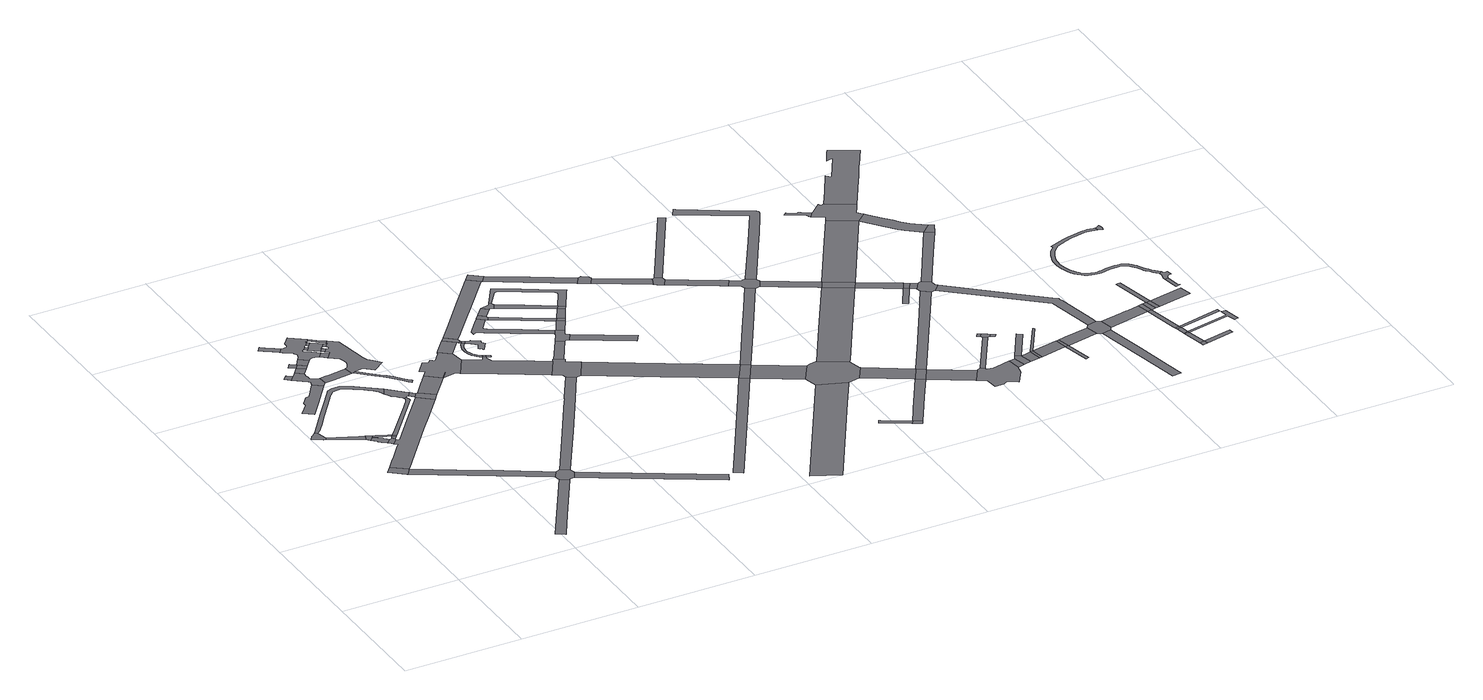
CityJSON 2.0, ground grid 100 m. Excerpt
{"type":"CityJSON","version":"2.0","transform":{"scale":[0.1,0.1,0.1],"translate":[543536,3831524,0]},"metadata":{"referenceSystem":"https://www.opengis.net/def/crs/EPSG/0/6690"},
"CityObjects":{
"road1":{"type":"Road","geometry":[{"type":"MultiSurface","lod":"1","boundaries":[[[0,1,2,3,4,5,6,7,8]]]}]},
"road2":{"type":"Road","geometry":[{"type":"MultiSurface","lod":"1","boundaries":[[[9,10,11,12,13]]]}]},
"road3":{"type":"Road","attributes":{"RoadStructureAttribute.sectionType":"1"},"geometry":[{"type":"MultiSurface","lod":"1","boundaries":[[[14,7,6,15,16,17]]]}]},
"road4":{"type":"Road","geometry":[{"type":"MultiSurface","lod":"1","boundaries":[[[17,16,18,19,20]]]}]},
"road5":{"type":"Road","attributes":{"RoadStructureAttribute.sectionType":"1"},"geometry":[{"type":"MultiSurface","lod":"1","boundaries":[[[21,22,23,24,19,18,25,26,27,28,29,30]]]}]},
"road6":{"type":"Road","geometry":[{"type":"MultiSurface","lod":"1","boundaries":[[[31,32,30,29,33,34,35,36]]]}]},
"road7":{"type":"Road","geometry":[{"type":"MultiSurface","lod":"1","boundaries":[[[37,38,39,40,20,19,41,42,43,44,45,46]]]}]},
"road8":{"type":"Road","attributes":{"RoadStructureAttribute.sectionType":"1"},"geometry":[{"type":"MultiSurface","lod":"1","boundaries":[[[47,48,49,50,51,52,53,54,55,56,57,58]]]}]},
"road9":{"type":"Road","attributes":{"RoadStructureAttribute.sectionType":"1"},"geometry":[{"type":"MultiSurface","lod":"1","boundaries":[[[45,31,36,59]]]}]},
"road10":{"type":"Road","geometry":[{"type":"MultiSurface","lod":"1","boundaries":[[[46,45,59,60]]]}]},
"road11":{"type":"Road","geometry":[{"type":"MultiSurface","lod":"1","boundaries":[[[61,62,63,64,65]]]}]},
"road12":{"type":"Road","attributes":{"RoadStructureAttribute.sectionType":"1"},"geometry":[{"type":"MultiSurface","lod":"1","boundaries":[[[66,67,68,69,70,71,72,73,74,75,76,77,78,0,8,79,80,81,82,83,84,85,86,87,88,89,90,91,92,93,94,95,96,97,98,99]]]}]},
"road13":{"type":"Road","attributes":{"RoadStructureAttribute.sectionType":"1"},"geometry":[{"type":"MultiSurface","lod":"1","boundaries":[[[100,101,102,103,104,13,12,105,106,107]]]}]},
"road14":{"type":"Road","geometry":[{"type":"MultiSurface","lod":"1","boundaries":[[[108,109,110,65,64,111,112,113,47,58,114,115,116,117,118,119,120,121,122,123]]]}]},
"road15":{"type":"Road","attributes":{"RoadStructureAttribute.sectionType":"1"},"geometry":[{"type":"MultiSurface","lod":"1","boundaries":[[[124,125,126,35,34,127,128,129,130,131,9,13,132,133,134,135]]]}]},
"road16":{"type":"Road","attributes":{"RoadStructureAttribute.sectionType":"1"},"geometry":[{"type":"MultiSurface","lod":"1","boundaries":[[[136,137,138,139,140,141]]]}]},
"road17":{"type":"Road","attributes":{"RoadStructureAttribute.sectionType":"1"},"geometry":[{"type":"MultiSurface","lod":"1","boundaries":[[[142,108,123,143,144]]]}]},
"road18":{"type":"Road","geometry":[{"type":"MultiSurface","lod":"1","boundaries":[[[145,146,142,147]]]}]},
"road19":{"type":"Road","geometry":[{"type":"MultiSurface","lod":"1","boundaries":[[[147,142,144,148]]]}]},
"road20":{"type":"Road","attributes":{"RoadStructureAttribute.sectionType":"1"},"geometry":[{"type":"MultiSurface","lod":"1","boundaries":[[[149,150,151,152,153,154,155,156]]]}]},
"road21":{"type":"Road","attributes":{"RoadStructureAttribute.sectionType":"1"},"geometry":[{"type":"MultiSurface","lod":"1","boundaries":[[[157,158,159,160,161,162,163,164,165,166,167,46,60]]]}]},
"road22":{"type":"Road","attributes":{"RoadStructureAttribute.sectionType":"1"},"geometry":[{"type":"MultiSurface","lod":"1","boundaries":[[[168,147,148,169]]]}]},
"road23":{"type":"Road","geometry":[{"type":"MultiSurface","lod":"1","boundaries":[[[170,171,172,173,115,114,174,175]]]}]},
"road24":{"type":"Road","geometry":[{"type":"MultiSurface","lod":"1","boundaries":[[[176,177,178,179,180,181,182,156,155,183,184,185,186,187,188,168,169,189,190,191,192,193,194,195,196,197,198,199,200,201,202,203,204,205,206,207,208,209,210,211,212,213,214,215]]]}]},
"road25":{"type":"Road","geometry":[{"type":"MultiSurface","lod":"1","boundaries":[[[216,204,203,217,218]]]}]},
"road26":{"type":"Road","geometry":[{"type":"MultiSurface","lod":"1","boundaries":[[[219,220,221,222,223,99,98,224,225,226,227,228,229,230,231,161,160,232,233,234]]]}]},
"road27":{"type":"Road","geometry":[{"type":"MultiSurface","lod":"1","boundaries":[[[235,196,195,236,237,238]]]}]},
"road28":{"type":"Road","geometry":[{"type":"MultiSurface","lod":"1","boundaries":[[[239,209,208,240,241,242]]]}]},
"road29":{"type":"Road","geometry":[{"type":"MultiSurface","lod":"1","boundaries":[[[243,244,245,107,106,136,141,246,247,248,249,250]]]}]},
"road30":{"type":"Road","geometry":[{"type":"MultiSurface","lod":"1","boundaries":[[[251,252,253,242,241,254,255,218,217,256,257,258,259,260,261,262,263]]]}]},
"road31":{"type":"Road","geometry":[{"type":"MultiSurface","lod":"1","boundaries":[[[264,265,261,260,266,267]]]}]},
"road32":{"type":"Road","attributes":{"RoadStructureAttribute.sectionType":"1"},"geometry":[{"type":"MultiSurface","lod":"1","boundaries":[[[234,233,268,269]]]}]},
"road33":{"type":"Road","attributes":{"RoadStructureAttribute.sectionType":"1"},"geometry":[{"type":"MultiSurface","lod":"1","boundaries":[[[270,271,272,273,274,275,276,277,278,279,280,281,282,283,284,285,286,287]]]}]},
"road34":{"type":"Road","geometry":[{"type":"MultiSurface","lod":"1","boundaries":[[[263,262,288,289,290]]]}]},
"road35":{"type":"Road","geometry":[{"type":"MultiSurface","lod":"1","boundaries":[[[291,292,215,214,293,294,295,296,297]]]}]},
"road36":{"type":"Road","geometry":[{"type":"MultiSurface","lod":"1","boundaries":[[[269,268,124,135,298,299]]]}]},
"road37":{"type":"Road","geometry":[{"type":"MultiSurface","lod":"1","boundaries":[[[300,301,302,303,304,305,306,307,308,309,297,296,310,311,312,290,289,313,314,315,316,317,318,267,266,319,320,321,238,237,322,323,324,325,326,327,328,329,170,175,287,286]]]}]},
"road38":{"type":"Road","attributes":{"RoadStructureAttribute.sectionType":"1"},"geometry":[{"type":"MultiSurface","lod":"1","boundaries":[[[330,331,332,333,299,298,334,335]]]}]},
"road39":{"type":"Road","attributes":{"RoadStructureAttribute.sectionType":"1"},"geometry":[{"type":"MultiSurface","lod":"1","boundaries":[[[336,248,247,337,338,339]]]}]},
"road40":{"type":"Road","geometry":[{"type":"MultiSurface","lod":"1","boundaries":[[[340,341,342,343,344,345,346,347,348,349,350,351,352,353,354,355,356,357,358,359,330,335],[360,361,335]]]}]},
"road41":{"type":"Road","attributes":{"RoadStructureAttribute.sectionType":"1"},"geometry":[{"type":"MultiSurface","lod":"1","boundaries":[[[362,363,364,365,366,367,368,243,250,369,370,371,372,373,374]]]}]},
"road42":{"type":"Road","attributes":{"RoadStructureAttribute.sectionType":"1"},"geometry":[{"type":"MultiSurface","lod":"1","boundaries":[[[375,376,347,346,377]]]}]},
"road43":{"type":"Road","geometry":[{"type":"MultiSurface","lod":"1","boundaries":[[[378,375,377,379,380,381]]]}]},
"road44":{"type":"Road","attributes":{"RoadStructureAttribute.sectionType":"1"},"geometry":[{"type":"MultiSurface","lod":"1","boundaries":[[[382,383,384,385,386,387,388,389,390,391,392,393,394,395,396,397,398,399,400,401,402,403,404,405,406,407]]]}]},
"road45":{"type":"Road","geometry":[{"type":"MultiSurface","lod":"1","boundaries":[[[396,395,408,409]]]}]},
"road46":{"type":"Road","geometry":[{"type":"MultiSurface","lod":"1","boundaries":[[[410,343,342,411,412,413,414,415,416,417,408,395]]]}]},
"road47":{"type":"Road","attributes":{"RoadStructureAttribute.sectionType":"1"},"geometry":[{"type":"MultiSurface","lod":"1","boundaries":[[[380,379,382,418]]]}]},
"road48":{"type":"Road","attributes":{"RoadStructureAttribute.sectionType":"1"},"geometry":[{"type":"MultiSurface","lod":"1","boundaries":[[[419,420,409,408]]]}]},
"road49":{"type":"Road","geometry":[{"type":"MultiSurface","lod":"1","boundaries":[[[418,382,407,421]]]}]},
"road50":{"type":"Road","geometry":[{"type":"MultiSurface","lod":"1","boundaries":[[[422,423,424,425,426,427,428,429,430,431,432,433,434,435,421,407]]]}]},
"road51":{"type":"Road","geometry":[{"type":"MultiSurface","lod":"1","boundaries":[[[436,413,412,437,438,362,374,439,440,441,442,443,444,445,446,447]]]}]},
"road52":{"type":"Road","attributes":{"RoadStructureAttribute.sectionType":"1"},"geometry":[{"type":"MultiSurface","lod":"1","boundaries":[[[448,449,450,451,452,378,381,453,454,455,456,457,458]]]}]},
"road53":{"type":"Road","geometry":[{"type":"MultiSurface","lod":"1","boundaries":[[[459,460,461,462,463,464]]]}]},
"road54":{"type":"Road","attributes":{"RoadStructureAttribute.sectionType":"1"},"geometry":[{"type":"MultiSurface","lod":"1","boundaries":[[[460,465,466,467,468,469,470,471,472,473,474,475,476,477,478,479,480,481,482,483,484,485,486,461]]]}]},
"road55":{"type":"Road","attributes":{"RoadStructureAttribute.sectionType":"1"},"geometry":[{"type":"MultiSurface","lod":"1","boundaries":[[[487,459,464,488]]]}]},
"road56":{"type":"Road","attributes":{"RoadStructureAttribute.sectionType":"1"},"geometry":[{"type":"MultiSurface","lod":"1","boundaries":[[[489,447,446,490]]]}]},
"road57":{"type":"Road","geometry":[{"type":"MultiSurface","lod":"1","boundaries":[[[491,492,493,487,488,494,495,496,497]]]}]},
"road58":{"type":"Road","attributes":{"RoadStructureAttribute.sectionType":"1"},"geometry":[{"type":"MultiSurface","lod":"1","boundaries":[[[498,499,500,463,462,501,502,503,504,505]]]}]},
"road59":{"type":"Road","geometry":[{"type":"MultiSurface","lod":"1","boundaries":[[[478,477,506,489,490,507,508,509,510,511,512,513,514,515]]]}]},
"road60":{"type":"Road","attributes":{"RoadStructureAttribute.sectionType":"1"},"geometry":[{"type":"MultiSurface","lod":"1","boundaries":[[[516,517,518,519,520,521,522,523,524,525]]]}]},
"road61":{"type":"Road","attributes":{"RoadStructureAttribute.sectionType":"1"},"geometry":[{"type":"MultiSurface","lod":"1","boundaries":[[[504,515,514,526]]]}]},
"road62":{"type":"Road","attributes":{"RoadStructureAttribute.sectionType":"1"},"geometry":[{"type":"MultiSurface","lod":"1","boundaries":[[[527,528,496,495,529,530,531,532]]]}]},
"road63":{"type":"Road","geometry":[{"type":"MultiSurface","lod":"1","boundaries":[[[533,448,458,534,535]]]}]},
"road64":{"type":"Road","geometry":[{"type":"MultiSurface","lod":"1","boundaries":[[[505,504,526,536,537]]]}]},
"road65":{"type":"Road","attributes":{"RoadStructureAttribute.sectionType":"1"},"geometry":[{"type":"MultiSurface","lod":"1","boundaries":[[[538,539,540,442,441,541,516,542]]]}]},
"road66":{"type":"Road","attributes":{"RoadStructureAttribute.sectionType":"1"},"geometry":[{"type":"MultiSurface","lod":"1","boundaries":[[[543,544,510,509]]]}]},
"road67":{"type":"Road","attributes":{"RoadStructureAttribute.sectionType":"1"},"geometry":[{"type":"MultiSurface","lod":"1","boundaries":[[[545,546,547,548,549,550,491,497,551,552,553,554,555,556,557,558,559,532,560]]]}]},
"road68":{"type":"Road","attributes":{"RoadStructureAttribute.sectionType":"1"},"geometry":[{"type":"MultiSurface","lod":"1","boundaries":[[[531,505,537,561,562]]]}]},
"road69":{"type":"Road","geometry":[{"type":"MultiSurface","lod":"1","boundaries":[[[532,531,562,563,560]]]}]},
"road70":{"type":"Road","attributes":{"RoadStructureAttribute.sectionType":"1"},"geometry":[{"type":"MultiSurface","lod":"1","boundaries":[[[564,535,534,565,566,567]]]}]},
"road71":{"type":"Road","attributes":{"function":"3","RoadStructureAttribute.sectionType":"1"},"geometry":[{"type":"MultiSurface","lod":"1","boundaries":[[[568,569,570,571,572,573]]]}]},
"road72":{"type":"Road","geometry":[{"type":"MultiSurface","lod":"1","boundaries":[[[542,516,525,574]]]}]},
"road73":{"type":"Road","geometry":[{"type":"MultiSurface","lod":"1","boundaries":[[[575,576,567,566,577,578,579,580,581]]]}]},
"road74":{"type":"Road","attributes":{"RoadStructureAttribute.sectionType":"1"},"geometry":[{"type":"MultiSurface","lod":"1","boundaries":[[[574,525,582,583,584,585]]]}]},
"road75":{"type":"Road","attributes":{"RoadStructureAttribute.sectionType":"1"},"geometry":[{"type":"MultiSurface","lod":"1","boundaries":[[[586,587,588,589,590,591,592]]]}]},
"road76":{"type":"Road","attributes":{"RoadStructureAttribute.sectionType":"1"},"geometry":[{"type":"MultiSurface","lod":"1","boundaries":[[[593,594,595,579,578,596,597]]]}]},
"road77":{"type":"Road","geometry":[{"type":"MultiSurface","lod":"1","boundaries":[[[592,591,598,599]]]}]},
"road78":{"type":"Road","geometry":[{"type":"MultiSurface","lod":"1","boundaries":[[[600,601,585,584,602,603,568,573,604,605,606,607]]]}]},
"road79":{"type":"Road","geometry":[{"type":"MultiSurface","lod":"1","boundaries":[[[608,597,596,609,610,611,612,613]]]}]},
"road80":{"type":"Road","attributes":{"RoadStructureAttribute.sectionType":"1"},"geometry":[{"type":"MultiSurface","lod":"1","boundaries":[[[614,615,616,542,574,617,618,619]]]}]},
"road81":{"type":"Road","attributes":{"RoadStructureAttribute.sectionType":"1"},"geometry":[{"type":"MultiSurface","lod":"1","boundaries":[[[620,621,622,623,624,592,599,625,626,627]]]}]},
"road82":{"type":"Road","attributes":{"RoadStructureAttribute.sectionType":"1"},"geometry":[{"type":"MultiSurface","lod":"1","boundaries":[[[628,629,612,611,630,631,632,633,634]]]}]},
"road83":{"type":"Road","attributes":{"function":"3","RoadStructureAttribute.sectionType":"1"},"geometry":[{"type":"MultiSurface","lod":"1","boundaries":[[[605,604,635,620,636]]]}]},
"road84":{"type":"Road","attributes":{"RoadStructureAttribute.sectionType":"1"},"geometry":[{"type":"MultiSurface","lod":"1","boundaries":[[[637,638,639,640,608,613,641,642]]]}]},
"road85":{"type":"Road","geometry":[{"type":"MultiSurface","lod":"1","boundaries":[[[636,620,627,643]]]}]},
"road86":{"type":"Road","geometry":[{"type":"MultiSurface","lod":"1","boundaries":[[[644,645,646,634,633,647,648,614,619,649,650,651,652,653]]]}]},
"road87":{"type":"Road","attributes":{"function":"3","RoadStructureAttribute.sectionType":"1"},"geometry":[{"type":"MultiSurface","lod":"1","boundaries":[[[654,655,656,600,607,657,658,659,660]]]}]},
"road88":{"type":"Road","attributes":{"function":"3","RoadStructureAttribute.sectionType":"1"},"geometry":[{"type":"MultiSurface","lod":"1","boundaries":[[[643,627,661,662]]]}]},
"road89":{"type":"Road","attributes":{"RoadStructureAttribute.sectionType":"1"},"geometry":[{"type":"MultiSurface","lod":"1","boundaries":[[[663,664,665,651,650,666,667,668,654,669]]]}]},
"road90":{"type":"Road","geometry":[{"type":"MultiSurface","lod":"1","boundaries":[[[670,662,661,671,672,673,674,675,676,677,678,679,680,681,682,683,684,685,686,687,688]]]}]},
"road91":{"type":"Road","attributes":{"RoadStructureAttribute.sectionType":"1"},"geometry":[{"type":"MultiSurface","lod":"1","boundaries":[[[689,690,691,692,693,636,643,694,695,696,697,698]]]}]},
"road92":{"type":"Road","attributes":{"RoadStructureAttribute.sectionType":"1"},"geometry":[{"type":"MultiSurface","lod":"1","boundaries":[[[699,700,701,702,703,704,705,706,707,708,709,710,711,712,713,714,715,716,717,718,719,720,721,722,723,724,725,726,727,728,729,730,731,732,733,734,735,736,737,738,653,652]]]}]},
"road93":{"type":"Road","geometry":[{"type":"MultiSurface","lod":"1","boundaries":[[[669,654,660,739,740]]]}]},
"road94":{"type":"Road","attributes":{"RoadStructureAttribute.sectionType":"1"},"geometry":[{"type":"MultiSurface","lod":"1","boundaries":[[[741,670,688,742]]]}]},
"road95":{"type":"Road","attributes":{"RoadStructureAttribute.sectionType":"1"},"geometry":[{"type":"MultiSurface","lod":"1","boundaries":[[[743,682,681,744,745]]]}]},
"road96":{"type":"Road","geometry":[{"type":"MultiSurface","lod":"1","boundaries":[[[746,743,745,747,748]]]}]},
"road97":{"type":"Road","attributes":{"RoadStructureAttribute.sectionType":"1"},"geometry":[{"type":"MultiSurface","lod":"1","boundaries":[[[749,750,739,660,751,752,753,754]]]}]},
"road98":{"type":"Road","attributes":{"RoadStructureAttribute.sectionType":"1"},"geometry":[{"type":"MultiSurface","lod":"1","boundaries":[[[755,756,757,758]]]}]},
"road99":{"type":"Road","geometry":[{"type":"MultiSurface","lod":"1","boundaries":[[[753,759,760,761,762,763]]]}]},
"road100":{"type":"Road","attributes":{"RoadStructureAttribute.sectionType":"1"},"geometry":[{"type":"MultiSurface","lod":"1","boundaries":[[[764,758,757,765,741,742,766,767,768,769]]]}]},
"road101":{"type":"Road","attributes":{"RoadStructureAttribute.sectionType":"1"},"geometry":[{"type":"MultiSurface","lod":"1","boundaries":[[[770,771,772,748,747,773]]]}]},
"road102":{"type":"Road","geometry":[{"type":"MultiSurface","lod":"1","boundaries":[[[774,775,776,769,768]]]}]},
"road103":{"type":"Road","geometry":[{"type":"MultiSurface","lod":"1","boundaries":[[[777,778,779,770,773,780,781]]]}]},
"road104":{"type":"Road","attributes":{"RoadStructureAttribute.sectionType":"1"},"geometry":[{"type":"MultiSurface","lod":"1","boundaries":[[[782,783,746,748]]]}]},
"road105":{"type":"Road","geometry":[{"type":"MultiSurface","lod":"1","boundaries":[[[754,753,763,784]]]}]},
"road106":{"type":"Road","attributes":{"function":"3","RoadStructureAttribute.sectionType":"1"},"geometry":[{"type":"MultiSurface","lod":"1","boundaries":[[[785,786,669,740,787,788,789,790]]]}]},
"road107":{"type":"Road","attributes":{"RoadStructureAttribute.sectionType":"1"},"geometry":[{"type":"MultiSurface","lod":"1","boundaries":[[[784,763,791,792,793]]]}]},
"road108":{"type":"Road","attributes":{"RoadStructureAttribute.sectionType":"1"},"geometry":[{"type":"MultiSurface","lod":"1","boundaries":[[[794,795,796,781,780,797,798]]]}]},
"road109":{"type":"Road","geometry":[{"type":"MultiSurface","lod":"1","boundaries":[[[799,800,793,792,689,698,801,802,803,804,805,806]]]}]},
"road110":{"type":"Road","attributes":{"RoadStructureAttribute.sectionType":"1"},"geometry":[{"type":"MultiSurface","lod":"1","boundaries":[[[807,808,809,777,781]]]}]},
"road111":{"type":"Road","attributes":{"RoadStructureAttribute.sectionType":"1"},"geometry":[{"type":"MultiSurface","lod":"1","boundaries":[[[810,811,812,813,814,815,816,817,818,819]]]}]},
"road112":{"type":"Road","geometry":[{"type":"MultiSurface","lod":"1","boundaries":[[[820,821,822,798]]]}]},
"road113":{"type":"Road","geometry":[{"type":"MultiSurface","lod":"1","boundaries":[[[823,794,798,822]]]}]},
"road114":{"type":"Road","attributes":{"RoadStructureAttribute.sectionType":"1"},"geometry":[{"type":"MultiSurface","lod":"1","boundaries":[[[824,825,826,827,828,829,830,831,802,801,832,833,834,835,836,837]]]}]},
"road115":{"type":"Road","attributes":{"RoadStructureAttribute.sectionType":"1"},"geometry":[{"type":"MultiSurface","lod":"1","boundaries":[[[838,839,823,822,840,841]]]}]},
"road116":{"type":"Road","geometry":[{"type":"MultiSurface","lod":"1","boundaries":[[[842,843,844,845,819,818,846,785,790,847,848,849,850,851,852]]]}]},
"road117":{"type":"Road","attributes":{"RoadStructureAttribute.sectionType":"1"},"geometry":[{"type":"MultiSurface","lod":"1","boundaries":[[[853,854,855,856,799,806,857,858,859,860]]]}]},
"road118":{"type":"Road","attributes":{"RoadStructureAttribute.sectionType":"1"},"geometry":[{"type":"MultiSurface","lod":"1","boundaries":[[[861,862,863,864,865,866,867,868]]]}]},
"road119":{"type":"Road","attributes":{"RoadStructureAttribute.sectionType":"1"},"geometry":[{"type":"MultiSurface","lod":"1","boundaries":[[[869,870,871,872,873,874,847,790,875,876,877,878,879,880,881,882,853,883]]]}]},
"road120":{"type":"Road","geometry":[{"type":"MultiSurface","lod":"1","boundaries":[[[884,837,836,885,886,838,841,887,864,863,888,889,890,891]]]}]},
"road121":{"type":"Road","geometry":[{"type":"MultiSurface","lod":"1","boundaries":[[[883,853,860,892]]]}]},
"road122":{"type":"Road","attributes":{"function":"3","RoadStructureAttribute.sectionType":"1"},"geometry":[{"type":"MultiSurface","lod":"1","boundaries":[[[893,894,895,896,897,898,899,900,852,851,901,902,903,904,905,906,907,908]]]}]},
"road123":{"type":"Road","attributes":{"RoadStructureAttribute.sectionType":"1"},"geometry":[{"type":"MultiSurface","lod":"1","boundaries":[[[909,910,911,912,913,891,890,914]]]}]},
"road124":{"type":"Road","geometry":[{"type":"MultiSurface","lod":"1","boundaries":[[[915,916,917,918]]]}]},
"road125":{"type":"Road","attributes":{"RoadStructureAttribute.sectionType":"1"},"geometry":[{"type":"MultiSurface","lod":"1","boundaries":[[[919,916,915,920,921]]]}]},
"road126":{"type":"Road","geometry":[{"type":"MultiSurface","lod":"1","boundaries":[[[922,919,921]]]}]},
"road127":{"type":"Road","attributes":{"RoadStructureAttribute.sectionType":"1"},"geometry":[{"type":"MultiSurface","lod":"1","boundaries":[[[923,924,925,926,919,922]]]}]},
"road128":{"type":"Road","geometry":[{"type":"MultiSurface","lod":"1","boundaries":[[[927,928,925,924]]]}]},
"road129":{"type":"Road","attributes":{"RoadStructureAttribute.sectionType":"1"},"geometry":[{"type":"MultiSurface","lod":"1","boundaries":[[[929,914,930,928,927]]]}]},
"road130":{"type":"Road","geometry":[{"type":"MultiSurface","lod":"1","boundaries":[[[931,909,914,929]]]}]},
"road131":{"type":"Road","attributes":{"RoadStructureAttribute.sectionType":"1"},"geometry":[{"type":"MultiSurface","lod":"1","boundaries":[[[932,931,929,933]]]}]},
"road132":{"type":"Road","geometry":[{"type":"MultiSurface","lod":"1","boundaries":[[[934,932,933,935]]]}]},
"road133":{"type":"Road","geometry":[{"type":"MultiSurface","lod":"1","boundaries":[[[936,937,938,939,915,918]]]}]},
"road134":{"type":"Road","attributes":{"RoadStructureAttribute.sectionType":"1"},"geometry":[{"type":"MultiSurface","lod":"1","boundaries":[[[940,941,942,932,934]]]}]},
"road135":{"type":"Road","attributes":{"RoadStructureAttribute.sectionType":"1"},"geometry":[{"type":"MultiSurface","lod":"1","boundaries":[[[943,927,924,944]]]}]},
"road136":{"type":"Road","attributes":{"RoadStructureAttribute.sectionType":"1"},"geometry":[{"type":"MultiSurface","lod":"1","boundaries":[[[945,946,922,921,947,948,949,950,951,952,953]]]}]},
"road137":{"type":"Road","attributes":{"RoadStructureAttribute.sectionType":"1"},"geometry":[{"type":"MultiSurface","lod":"1","boundaries":[[[954,955,934,935,956]]]}]},
"road138":{"type":"Road","attributes":{"RoadStructureAttribute.sectionType":"1"},"geometry":[{"type":"MultiSurface","lod":"1","boundaries":[[[957,958,959,960,961,962,963,964,965,966,967,968,969,970,971,972,973,974,975,976,977,978,979,980,981,982,983,984,985,986,987,988,989,990,991,992,993,994,995,996,997,998,999,1000,1001,1002,1003,1004,1005,1006,1007,1008,1009,1010,1011,1012,1013,1014,1015,1016,1017,1018,1019,1020,1021,1022,1023,1024,1025,1026,1027,1028,1029,1030,1031,1032,1033,1034,1035,1036,1037,1038,1039,1040,1041,1042,1043,1044,1045,1046,1047,1048,1049,1050,1051,1052,1053,1054,1055,1056,1057,1058,1059,1060,1061,1062,1063,1064,1065,1066,1067,1068,1069,1070,1071,1072,1073,1074,1075,1076,1077,1078,1079,1080]]]}]},
"road139":{"type":"Road","attributes":{"RoadStructureAttribute.sectionType":"1"},"geometry":[{"type":"MultiSurface","lod":"1","boundaries":[[[1081,1082,1083,1084,1085,1086,1087,1088,1089]]]}]},
"road140":{"type":"Road","attributes":{"RoadStructureAttribute.sectionType":"1"},"geometry":[{"type":"MultiSurface","lod":"1","boundaries":[[[1090,1091,1092,1093,1094,1095,1096,1097,1098,1017,1016,1099,1100,1101,1102,1103,1104,1089,1088]]]}]},
"road141":{"type":"Road","geometry":[{"type":"MultiSurface","lod":"1","boundaries":[[[1105,1106,1107,1108,1080,1079,1109,1110,1111,1112]]]}]}
},
"vertices":[
[75,2441,0],[42,2409,0],[32,2407,0],[8,2372,0],[31,2356,0],[88,2321,0],[103,2314,0],[116,2339,0],[92,2424,0],
[333,1724,0],[283,1660,0],[399,1567,0],[404,1564,0],[449,1631,0],
[347,2239,0],[282,2223,0],[370,2173,0],[390,2220,0],
[395,2145,0],[428,2176,0],[438,2200,0],
[512,2105,0],[496,2118,0],[493,2120,0],[492,2121,0],[435,2102,0],[438,2099,0],[447,2090,0],[456,2080,0],[489,2049,0],[528,2090,0],
[552,2099,0],[539,2085,0],[514,2026,0],[524,2016,0],[568,2064,0],[571,2076,0],
[551,2151,0],[512,2168,0],[485,2180,0],[462,2189,0],[491,2152,0],[500,2149,0],[512,2145,0],[529,2138,0],[566,2124,0],[580,2139,0],
[396,3082,0],[295,2938,0],[263,2934,0],[233,2896,0],[210,2867,0],[211,2837,0],[175,2794,0],[129,2739,0],[204,2682,0],[220,2703,0],[301,2808,0],[468,3026,0],
[592,2103,0],
[605,2118,0],
[288,3293,0],[283,3293,0],[249,3249,0],[290,3216,0],[326,3261,0],
[732,2858,0],[664,2910,0],[627,2934,0],[596,2951,0],[580,2958,0],[566,2961,0],[554,2964,0],[505,2962,0],[460,2947,0],[425,2902,0],[327,2773,0],[242,2661,0],[166,2562,0],[125,2452,0],[188,2535,0],[258,2628,0],[347,2746,0],[450,2882,0],[453,2882,0],[482,2913,0],[535,2925,0],[549,2925,0],[562,2921,0],[567,2920,0],[578,2915,0],[606,2900,0],[641,2877,0],[708,2826,0],[731,2808,0],[763,2780,0],[778,2765,0],[791,2747,0],[812,2708,0],[842,2770,0],
[1316,1125,0],[1259,1158,0],[1174,1208,0],[1064,1273,0],[759,1451,0],[600,1449,0],[1366,1002,0],[1406,1072,0],
[365,3300,0],[355,3288,0],[336,3263,0],[393,3132,0],[403,3117,0],[403,3104,0],[497,3062,0],[495,3140,0],[468,3142,0],[448,3152,0],[435,3164,0],[425,3179,0],[422,3202,0],[419,3224,0],[422,3242,0],[424,3254,0],
[997,2544,0],[788,2288,0],[590,2043,0],[549,1993,0],[514,1950,0],[446,1865,0],[419,1830,0],[404,1813,0],[462,1647,0],[831,2105,0],[937,2235,0],[1112,2450,0],
[1376,960,0],[966,256,0],[1035,215,0],[1043,228,0],[1175,456,0],[1443,915,0],
[408,3357,0],[445,3281,0],[468,3310,0],
[390,3431,0],[357,3389,0],[433,3397,0],
[496,3347,0],
[401,3696,0],[344,3736,0],[308,3762,0],[275,3717,0],[310,3691,0],[367,3651,0],[408,3621,0],[440,3664,0],
[705,2241,0],[943,2533,0],[945,2549,0],[936,2578,0],[916,2575,0],[917,2557,0],[913,2544,0],[899,2521,0],[876,2494,0],[847,2456,0],[628,2196,0],
[480,3464,0],[550,3416,0],
[730,3172,0],[705,3167,0],[587,3150,0],[540,3143,0],[579,3071,0],[739,3088,0],
[561,3788,0],[503,3714,0],[502,3688,0],[497,3675,0],[490,3665,0],[475,3660,0],[457,3660,0],[427,3607,0],[493,3557,0],[497,3553,0],[506,3540,0],[509,3523,0],[499,3493,0],[567,3428,0],[587,3433,0],[610,3434,0],[615,3432,0],[625,3429,0],[637,3423,0],[640,3421,0],[678,3470,0],[652,3490,0],[622,3513,0],[571,3553,0],[568,3561,0],[573,3568,0],[576,3571,0],[583,3571,0],[612,3598,0],[611,3599,0],[610,3606,0],[624,3623,0],[632,3623,0],[655,3659,0],[652,3664,0],[657,3672,0],[662,3674,0],[671,3672,0],[672,3672,0],[684,3693,0],
[628,3585,0],[609,3553,0],[632,3583,0],
[982,2640,0],[944,2675,0],[938,2680,0],[906,2716,0],[886,2735,0],[832,2667,0],[845,2649,0],[851,2642,0],[858,2635,0],[878,2617,0],[888,2608,0],[906,2593,0],[913,2583,0],[943,2589,0],[957,2591,0],[991,2633,0],
[703,3450,0],[672,3396,0],[691,3381,0],[730,3430,0],
[660,3654,0],[639,3620,0],[653,3611,0],[675,3640,0],
[1447,1081,0],[1441,1079,0],[1435,1078,0],[1449,926,0],[1491,932,0],[1529,1002,0],[1528,1003,0],[1518,1043,0],
[725,3604,0],[716,3610,0],[705,3618,0],[651,3609,0],[635,3587,0],[625,3541,0],[651,3520,0],[661,3512,0],[669,3505,0],[689,3489,0],[715,3524,0],[735,3552,0],[757,3581,0],
[736,3507,0],[723,3518,0],[714,3469,0],[741,3503,0],
[997,2556,0],[1029,2601,0],
[819,3031,0],[879,2971,0],[930,2927,0],[962,2895,0],[1033,2816,0],[1061,2778,0],[1081,2759,0],[1101,2782,0],[1093,2789,0],[1068,2811,0],[1053,2828,0],[1038,2846,0],[995,2900,0],[960,2935,0],[944,2950,0],[894,2994,0],[778,3100,0],[758,3090,0],
[738,3550,0],[757,3534,0],[783,3565,0],
[788,3614,0],[739,3651,0],[727,3630,0],[742,3618,0],[746,3615,0],[788,3583,0],[803,3602,0],
[1159,2507,0],[1043,2601,0],
[850,3114,0],[920,3050,0],[1020,3123,0],[972,3182,0],[942,3222,0],[934,3239,0],[926,3257,0],[887,3483,0],[884,3500,0],[876,3546,0],[793,3575,0],[793,3570,0],[788,3565,0],[767,3525,0],[770,3518,0],[771,3515,0],[769,3509,0],[763,3501,0],[751,3499,0],[742,3445,0],[745,3437,0],[737,3430,0],[766,3323,0],[776,3303,0],[781,3280,0],[781,3255,0],[781,3253,0],[777,3225,0],[767,3208,0],[752,3185,0],
[1203,2798,0],[1164,2750,0],[1163,2748,0],[1141,2722,0],[1280,2656,0],[1319,2704,0],
[1696,905,0],[1656,836,0],[2503,342,0],[2539,414,0],
[1425,2725,0],[1429,2725,0],[1465,2704,0],[1566,2877,0],[1557,2940,0],[1551,2980,0],[1550,2988,0],[1461,3060,0],[1452,3048,0],[1457,3044,0],[1438,3022,0],[1422,3002,0],[1385,2957,0],[1369,2970,0],[1352,2982,0],[1342,2970,0],[1333,2958,0],[1286,2978,0],[1206,2874,0],[1242,2846,0],[1318,2705,0],[1369,2767,0],
[2140,2276,0],[1984,2006,0],[1976,1990,0],[1957,1958,0],[1908,1873,0],[1668,1460,0],[1448,1082,0],[1522,1051,0],[1761,1461,0],[1804,1534,0],[1987,1850,0],[2054,1965,0],[2209,2234,0],
[1569,3191,0],[1472,3073,0],[1658,3118,0],
[1599,3227,0],[1669,3108,0],[1687,3129,0],[1687,3154,0],
[1685,3094,0],[1670,3074,0],[1658,3049,0],[1649,3019,0],[1644,2989,0],[1644,2967,0],[1647,2954,0],[1652,2937,0],[1657,2917,0],[1667,2897,0],[1682,2877,0],[1693,2862,0],[1710,2850,0],[1730,2835,0],[1738,2857,0],[1720,2870,0],[1702,2885,0],[1692,2897,0],[1682,2914,0],[1674,2934,0],[1664,2967,0],[1664,2984,0],[1666,3007,0],[1673,3032,0],[1686,3057,0],[1705,3082,0],
[1753,2825,0],[1755,2848,0],
[1706,2796,0],[1712,2560,0],[2062,2356,0],[2163,2529,0],[2043,2599,0],[1991,2630,0],[1761,2763,0],[1746,2813,0],
[1693,3122,0],
[1784,2806,0],[1795,2828,0],
[1720,3104,0],
[1746,3050,0],[1748,3043,0],[1786,3013,0],[1757,2963,0],[1769,2953,0],[1777,2953,0],[1787,2943,0],[1787,2933,0],[1794,2931,0],[1841,3006,0],[1823,3033,0],[1828,3056,0],[1763,3098,0],[1753,3083,0],
[2178,2554,0],[2130,2316,0],[2141,2278,0],[2212,2235,0],[2218,2236,0],[2251,2246,0],[2351,2419,0],[2320,2437,0],[2246,2480,0],[2263,2510,0],[2253,2518,0],[2186,2550,0],
[2159,3907,0],[2127,3869,0],[2112,3850,0],[1926,3625,0],[1696,3344,0],[1740,3218,0],[1783,3269,0],[2080,3627,0],[2168,3732,0],[2219,3793,0],[2251,3832,0],
[1988,3396,0],[1954,3355,0],[2006,3313,0],[2023,3303,0],[2043,3338,0],[2038,3355,0],
[1947,3346,0],[1931,3328,0],[1842,3220,0],[1832,3208,0],[1829,3167,0],[1842,3176,0],[1852,3179,0],[1867,3174,0],[1911,3148,0],[2051,3067,0],[2082,3049,0],[2166,3000,0],[2370,2881,0],[2398,2929,0],[2183,3055,0],[2137,3082,0],[2121,3091,0],[2045,3135,0],[1952,3190,0],[1944,3194,0],[1934,3207,0],[1932,3217,0],
[2060,3482,0],[2109,3440,0],
[2324,2784,0],[2384,2749,0],
[2147,3517,0],[2135,3497,0],[2072,3484,0],[2117,3449,0],[2144,3434,0],[2171,3484,0],[2164,3507,0],
[2266,3210,0],[2112,3298,0],[2080,3317,0],[2243,3177,0],[2395,3089,0],[2451,3057,0],[2473,3045,0],[2495,3077,0],
[2372,2866,0],[2393,2754,0],[2408,2757,0],[2426,2752,0],[2466,2822,0],[2440,2837,0],[2440,2852,0],[2450,2872,0],[2462,2893,0],[2407,2924,0],
[3287,1644,0],[3190,1475,0],[2754,721,0],[2587,432,0],[2583,425,0],[2650,383,0],[2651,384,0],[2823,681,0],[3284,1476,0],[3358,1602,0],
[2530,3013,0],
[2372,3367,0],[2191,3472,0],[2344,3325,0],[2534,3221,0],[2566,3203,0],[2589,3241,0],
[2209,3969,0],[2257,3828,0],[2303,3892,0],
[2542,3034,0],[2549,3047,0],
[2895,2103,0],[2861,2123,0],[2699,2217,0],[2775,1940,0],[3389,1816,0],
[2874,2496,0],[2916,2562,0],
[2734,3374,0],[2735,3375,0],[2760,3416,0],[2574,3524,0],[2460,3590,0],[2264,3703,0],[2260,3637,0],[2277,3640,0],[2292,3640,0],[2450,3550,0],[2532,3503,0],[2669,3424,0],[2677,3407,0],[2675,3392,0],[2673,3389,0],[2642,3211,0],
[2558,3063,0],[2620,3173,0],
[2636,3201,0],
[2604,3716,0],[2528,3669,0],[2878,3465,0],[2918,3534,0],
[3750,1280,0],[3067,107,0],[3294,1,0],[3831,926,0],[3975,1174,0],[3985,1192,0],
[3458,1776,0],
[2949,3540,0],[2934,3537,0],[2924,3439,0],[2967,3413,0],[3007,3482,0],[3003,3496,0],[2999,3510,0],
[3375,1593,0],[3572,1479,0],[3722,1392,0],[3825,1562,0],
[3930,584,0],[3919,590,0],[3910,572,0],[3900,555,0],[3929,538,0],[4123,430,0],[4141,462,0],
[3399,3254,0],[3316,3302,0],[3007,3481,0],[3375,3175,0],[3405,3250,0],
[4190,390,0],[4209,422,0],
[3921,1586,0],[3861,1571,0],[3730,1357,0],[3750,1282,0],[4091,1217,0],[4168,1346,0],[4166,1346,0],[4139,1458,0],
[3430,3259,0],[3389,3167,0],[3402,3159,0],[3447,3133,0],[3487,3203,0],[3482,3229,0],
[3960,2801,0],[3815,2551,0],[3657,2277,0],[3680,2159,0],[3817,2395,0],[4028,2762,0],
[4451,999,0],[4338,803,0],[4228,612,0],[4219,595,0],[4216,591,0],[4261,512,0],[4388,732,0],[4519,958,0],
[3810,3014,0],[3641,3113,0],[3600,3044,0],[3811,2922,0],[3824,2914,0],[3866,2890,0],[3906,2959,0],
[4451,1000,0],[4527,1128,0],
[3875,4033,0],[3802,3905,0],[3612,3577,0],[3545,3461,0],[3803,3787,0],[3927,4004,0],
[4595,1086,0],
[4003,2914,0],[4001,2914,0],[3988,2912,0],[3946,2843,0],[3959,2802,0],[4042,2764,0],[4071,2770,0],[4109,2842,0],[4097,2873,0],[4027,2919,0],
[4474,2535,0],[4222,2102,0],[3925,1587,0],[4140,1460,0],[4154,1484,0],[4462,2016,0],[4693,2415,0],
[4851,765,0],[4926,893,0],
[4512,2606,0],[4299,2729,0],[4234,2768,0],[4194,2699,0],[4270,2655,0],[4452,2548,0],[4513,2605,0],
[4963,912,0],[4888,743,0],[4920,724,0],[4924,722,0],[4926,698,0],[4933,614,0],[5013,618,0],[5019,621,0],[5050,640,0],[5124,591,0],[5207,717,0],[5221,788,0],[5206,898,0],[5087,873,0],[5055,866,0],[5009,873,0],[4996,874,0],[4996,890,0],[4997,891,0],
[5109,2137,0],[4938,1840,0],[4749,1511,0],[4740,1494,0],[4737,1490,0],[4818,1471,0],[4830,1491,0],[4831,1491,0],[5035,1846,0],[5172,2085,0],
[4347,3305,0],[4444,3475,0],[4555,3671,0],[4567,3693,0],[4582,3719,0],[4583,3721,0],[4588,3735,0],[4588,3736,0],[4589,3738,0],[4589,3740,0],[4589,3742,0],[4589,3744,0],[4589,3747,0],[4588,3749,0],[4588,3751,0],[4588,3753,0],[4587,3755,0],[4586,3757,0],[4585,3759,0],[4584,3760,0],[4583,3762,0],[4582,3764,0],[4581,3766,0],[4580,3768,0],[4579,3769,0],[4577,3771,0],[4576,3773,0],[4574,3774,0],[4572,3775,0],[4570,3777,0],[4569,3778,0],[4540,3795,0],[4336,3913,0],[4048,4080,0],[4035,4088,0],[3994,4020,0],[3995,4021,0],[4501,3730,0],[4375,3515,0],[4310,3403,0],
[4733,2481,0],[4733,2482,0],
[5195,1302,0],[5230,1288,0],
[5257,909,0],[5232,790,0],[5280,801,0],
[5279,948,0],[5346,814,0],[5323,922,0],
[5030,2311,0],[4938,2364,0],[4883,2304,0],[4991,2242,0],[5011,2230,0],[5050,2300,0],
[5184,1370,0],[5164,1342,0],[5189,1327,0],[5207,1356,0],
[4905,2039,0],[4924,2027,0],[4943,2014,0],[4943,2016,0],[5052,2206,0],
[5249,1331,0],[5194,1304,0],[5231,1288,0],[5246,1290,0],[5250,1290,0],[5267,1320,0],
[5408,941,0],[5399,939,0],[5362,931,0],[5431,833,0],
[5287,1271,0],[5296,1285,0],[5304,1299,0],
[5414,950,0],[5411,946,0],[5410,941,0],[5455,838,0],[5432,946,0],
[5485,1203,0],[5442,1228,0],
[5091,2276,0],
[4974,3398,0],[4817,3128,0],[4937,2834,0],[4996,2937,0],[5189,3269,0],[5191,3273,0],
[5066,2198,0],[5101,2178,0],[5144,2246,0],
[5660,994,0],[5468,953,0],[5447,949,0],[5676,885,0],[5683,886,0],
[5179,2256,0],[5168,2253,0],[5214,2092,0],[5267,2153,0],[5248,2169,0],[5246,2196,0],[5245,2211,0],[5247,2214,0],
[5605,1231,0],[5598,1236,0],[5590,1241,0],
[4864,3596,0],[4847,3601,0],[4837,3596,0],[4761,3642,0],[4737,3620,0],[4885,3534,0],[4888,3531,0],[4888,3511,0],[4902,3502,0],[4935,3552,0],
[5736,654,0],[5761,659,0],[5707,891,0],
[5685,999,0],
[6058,1143,0],[6057,1145,0],[5984,1502,0],[5978,1530,0],[5976,1541,0],[5964,1551,0],[5778,1712,0],[5625,1844,0],[5558,1795,0],[5902,1502,0],[5902,1500,0],[5979,1129,0],[5986,1094,0],[6064,1112,0],
[5960,1056,0],[5749,1012,0],[5727,895,0],[5986,950,0],
[5054,3615,0],[5038,3634,0],[4951,3556,0],[4947,3554,0],[4998,3440,0],[5274,3347,0],[5257,3370,0],[5236,3397,0],[5265,3447,0],[5294,3497,0],[5077,3621,0],
[5546,2895,0],[5392,2628,0],[5323,2507,0],[5307,2478,0],[5338,2373,0],[5393,2467,0],[5468,2598,0],[5616,2852,0],
[6236,292,0],[6172,601,0],[6100,942,0],[6023,924,0],[6056,763,0],[6120,464,0],[6191,120,0],[6270,129,0],
[5544,3034,0],[5527,3048,0],[5463,3115,0],[5424,3163,0],[5366,3233,0],[5294,3323,0],[5211,3248,0],[5248,3204,0],[5317,3118,0],[5393,3024,0],[5398,3020,0],[5430,2987,0],[5520,2912,0],[5523,2909,0],[5625,2972,0],
[6093,1091,0],[5986,1092,0],[5965,1063,0],[5992,946,0],[6100,943,0],[6118,973,0],[6122,979,0],[6098,1087,0],
[5664,2953,0],
[5479,4316,0],[5463,4289,0],[5401,4180,0],[5429,4183,0],[5459,4186,0],[5321,3951,0],[5288,3987,0],[5173,3787,0],[5469,3800,0],[5504,3861,0],[5568,3973,0],[5631,4081,0],[5661,4133,0],[5665,4138,0],[5682,4168,0],[5696,4192,0],
[6455,1161,0],[6355,1141,0],[6335,1136,0],[6315,1132,0],[6296,1128,0],[6477,1054,0],
[6646,464,0],[6605,456,0],[6613,418,0],[6654,427,0],
[6567,635,0],[6611,623,0],[6608,634,0],
[6605,652,0],
[6594,701,0],[6588,726,0],[6549,718,0],[6559,674,0],
[6584,747,0],[6545,739,0],
[6515,1062,0],[6540,762,0],
[6493,1169,0],
[6531,1177,0],[6554,1070,0],
[6569,1185,0],[6592,1078,0],
[6900,479,0],[6897,498,0],[6894,517,0],[6893,516,0],
[6497,1527,0],[6478,1524,0],[6458,1520,0],
[6956,832,0],[6962,805,0],
[6965,789,0],[6977,730,0],[6980,710,0],[6983,700,0],[6983,698,0],[7001,638,0],[7018,642,0],[7036,646,0],[7004,788,0],
[6864,1247,0],[6636,1199,0],[6887,1140,0],
[6703,2337,0],[6675,2342,0],[6652,2343,0],[6631,2344,0],[6611,2343,0],[6575,2338,0],[6532,2330,0],[6481,2317,0],[6422,2299,0],[6293,2249,0],[6299,2233,0],[6278,2213,0],[6255,2185,0],[6239,2161,0],[6225,2133,0],[6214,2105,0],[6210,2093,0],[6205,2077,0],[6198,2050,0],[6195,2016,0],[6195,1984,0],[6198,1953,0],[6205,1922,0],[6213,1897,0],[6225,1866,0],[6238,1837,0],[6254,1810,0],[6271,1789,0],[6293,1767,0],[6311,1754,0],[6336,1742,0],[6362,1733,0],[6383,1727,0],[6404,1724,0],[6424,1724,0],[6444,1725,0],[6465,1727,0],[6487,1731,0],[6508,1737,0],[6520,1741,0],[6533,1743,0],[6583,1745,0],[6606,1744,0],[6620,1743,0],[6630,1742,0],[6641,1739,0],[6652,1734,0],[6666,1722,0],[6679,1709,0],[6689,1697,0],[6703,1679,0],[6714,1661,0],[6732,1626,0],[6742,1609,0],[6750,1596,0],[6755,1589,0],[6774,1568,0],[6792,1548,0],[6806,1533,0],[6824,1510,0],[6847,1529,0],[6829,1552,0],[6814,1568,0],[6796,1589,0],[6779,1607,0],[6776,1611,0],[6767,1625,0],[6758,1640,0],[6740,1676,0],[6727,1696,0],[6712,1715,0],[6701,1729,0],[6686,1745,0],[6668,1759,0],[6652,1767,0],[6637,1771,0],[6622,1773,0],[6607,1774,0],[6583,1775,0],[6531,1773,0],[6514,1771,0],[6499,1766,0],[6480,1760,0],[6461,1756,0],[6442,1755,0],[6424,1754,0],[6406,1754,0],[6389,1757,0],[6371,1761,0],[6348,1770,0],[6326,1780,0],[6312,1790,0],[6293,1809,0],[6279,1827,0],[6265,1850,0],[6253,1878,0],[6241,1907,0],[6234,1930,0],[6228,1957,0],[6225,1986,0],[6225,2015,0],[6228,2045,0],[6234,2069,0],[6239,2085,0],[6242,2095,0],[6253,2121,0],[6265,2146,0],[6279,2167,0],[6300,2193,0],[6319,2211,0],[6336,2225,0],[6360,2240,0],[6390,2254,0],[6431,2270,0],[6490,2288,0],[6538,2300,0],[6580,2308,0],[6614,2313,0],[6631,2314,0],[6651,2313,0],[6671,2312,0],[6697,2307,0],[6718,2302,0],[6715,2334,0],
[6822,1395,0],[6835,1317,0],[6843,1282,0],[6885,1292,0],[6873,1297,0],[6865,1321,0],[6852,1399,0],[6850,1418,0],[6820,1415,0],
[6853,1431,0],[6858,1441,0],[6866,1452,0],[6876,1459,0],[6887,1462,0],[6900,1464,0],[6887,1508,0],[6868,1507,0],[6860,1511,0],[6826,1503,0],[6827,1491,0],[6828,1481,0],[6824,1469,0],[6819,1454,0],[6817,1438,0],
[6755,2355,0],[6744,2351,0],[6737,2345,0],[6729,2337,0],[6761,2292,0],[6770,2321,0],[6764,2327,0],[6763,2337,0]
]}
